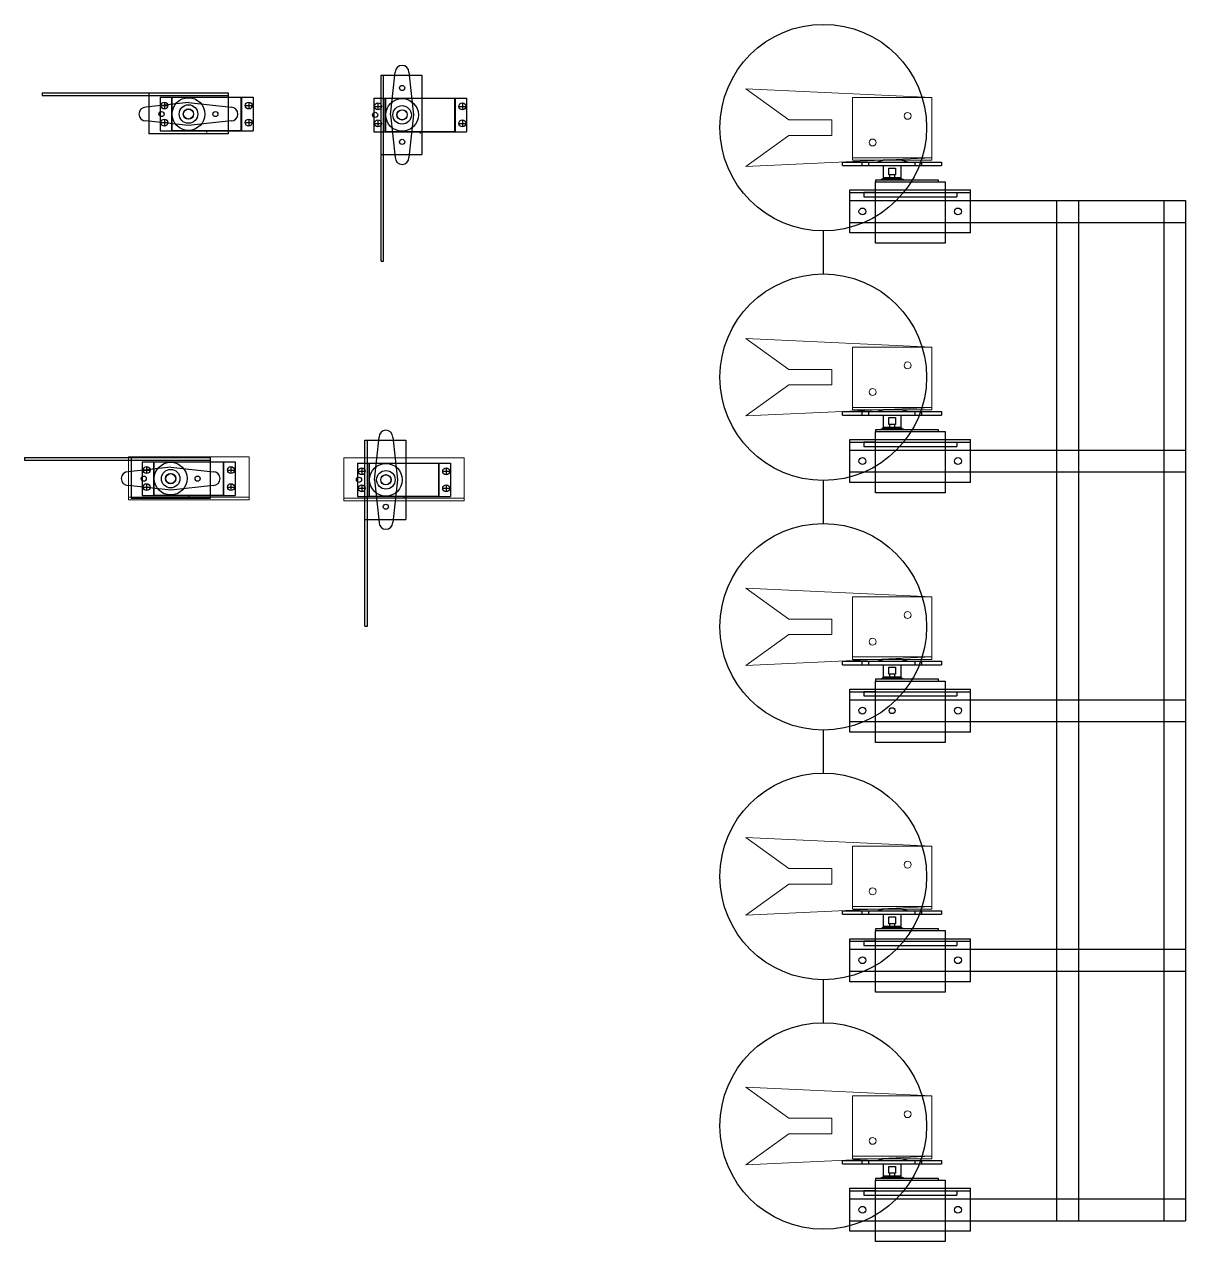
# Model space of a CAD drawing. Header units: millimetres. Extents: x -15418 to 43885, y -27590 to 23052.
# Drawn here: x 119 to 793, y 11658 to 12365 of the extents above; entities that cross this region are included whole.
import ezdxf

# ---------------------------------------------------------------- set-up
doc = ezdxf.new("R2010")
doc.units = ezdxf.units.MM
doc.header["$LTSCALE"] = 0.5
doc.layers.get('Defpoints').update_dxf_attribs({"color": 4})
doc.layers.add('Layer1', color=1, linetype='Continuous')
doc.layers.add('Layer3', color=9, linetype='Continuous')
doc.layers.add('Layer5', color=51, linetype='Continuous', lineweight=5)

msp = doc.modelspace()

# ---------------------------------------------------------------- linework, layer by layer
at = {"layer": 'Defpoints'}
for p, q in [((598.2102, 12250.0346), (598.2102, 12262.7346)), ((598.2102, 12262.7346), (793.2102, 12262.7346)), ((598.2102, 12250.0346), (793.2102, 12250.0346)), ((598.2102, 12105.0346), (598.2102, 12117.7346)), ((598.2102, 12117.7346), (793.2102, 12117.7346)), ((598.2102, 12105.0346), (793.2102, 12105.0346)), ((598.2102, 11960.0346), (598.2102, 11972.7346)), ((598.2102, 11972.7346), (793.2102, 11972.7346)), ((598.2102, 11960.0346), (793.2102, 11960.0346)), ((598.2102, 11815.0346), (598.2102, 11827.7346)), ((598.2102, 11827.7346), (793.2102, 11827.7346)), ((598.2102, 11815.0346), (793.2102, 11815.0346)), ((598.2102, 11670.0346), (598.2102, 11682.7346)), ((598.2102, 11682.7346), (793.2102, 11682.7346)), ((598.2102, 11670.0346), (793.2102, 11670.0346))]:
    msp.add_line(p, q, dxfattribs=at)
at = {"layer": 'Layer1'}
for p, q in [((199.9582, 12319.9216), (199.9582, 12315.9216)), ((248.9582, 12319.9216), (248.9582, 12315.9216)), ((197.9582, 12317.9216), (201.9582, 12317.9216)), ((246.9582, 12317.9216), (250.9582, 12317.9216)), ((322.0489, 12317.4224), (326.0489, 12317.4224)), ((324.0489, 12319.4224), (324.0489, 12315.4224)), ((371.0489, 12317.4224), (375.0489, 12317.4224)), ((373.0489, 12319.4224), (373.0489, 12315.4224)), ((197.9582, 12308.0216), (201.9582, 12308.0216)), ((199.9582, 12310.0216), (199.9582, 12306.0216)), ((246.9582, 12308.0216), (250.9582, 12308.0216)), ((248.9582, 12310.0216), (248.9582, 12306.0216)), ((322.0489, 12307.5224), (326.0489, 12307.5224)), ((324.0489, 12309.5224), (324.0489, 12305.5224)), ((371.0489, 12307.5224), (375.0489, 12307.5224)), ((373.0489, 12309.5224), (373.0489, 12305.5224)), ((189.6243, 12108.1193), (189.6243, 12104.1193)), ((238.6243, 12108.1193), (238.6243, 12104.1193)), ((314.6524, 12107.4394), (314.6524, 12103.4394)), ((363.6524, 12107.4394), (363.6524, 12103.4394)), ((187.6243, 12106.1193), (191.6243, 12106.1193)), ((236.6243, 12106.1193), (240.6243, 12106.1193)), ((312.6524, 12105.4394), (316.6524, 12105.4394)), ((361.6524, 12105.4394), (365.6524, 12105.4394)), ((187.6243, 12096.2193), (191.6243, 12096.2193)), ((189.6243, 12098.2193), (189.6243, 12094.2193)), ((236.6243, 12096.2193), (240.6243, 12096.2193)), ((238.6243, 12098.2193), (238.6243, 12094.2193)), ((312.6524, 12095.5394), (316.6524, 12095.5394)), ((314.6524, 12097.5394), (314.6524, 12093.5394)), ((361.6524, 12095.5394), (365.6524, 12095.5394)), ((363.6524, 12097.5394), (363.6524, 12093.5394))]:
    msp.add_line(p, q, dxfattribs=at)
msp.add_circle((622.7102, 11966.3846), 1.7202, dxfattribs=at)
at = {"layer": 'Layer3'}
for p, q in [((325.7989, 12335.4724), (349.5489, 12335.4724)), ((325.7989, 12227.4724), (325.7989, 12335.4724)), ((327.2989, 12227.4724), (327.2989, 12335.4724)), ((331.3239, 12312.4724), (334.0489, 12337.2224)), ((342.0489, 12337.2224), (344.7739, 12312.4724)), ((349.5489, 12335.4724), (349.5489, 12289.4724)), ((128.9582, 12325.2216), (236.9582, 12325.2216)), ((128.9582, 12325.2216), (128.9582, 12323.7216)), ((128.9582, 12323.7216), (236.9582, 12323.7216)), ((213.9582, 12319.6966), (189.2082, 12316.9716)), ((190.9582, 12325.2216), (190.9582, 12301.4716)), ((197.4582, 12322.7216), (251.4582, 12322.7216)), ((197.4582, 12322.7216), (197.4582, 12303.2216)), ((204.2082, 12322.7216), (244.7082, 12322.7216)), ((204.2082, 12303.2216), (204.2082, 12322.7216)), ((204.4582, 12303.2216), (204.4582, 12322.7216)), ((213.9582, 12319.6966), (238.7082, 12316.9716)), ((236.9582, 12325.2216), (236.9582, 12301.4716)), ((244.4582, 12322.7216), (244.4582, 12303.2216)), ((244.7082, 12322.7216), (244.7082, 12303.2216)), ((251.4582, 12322.7216), (251.4582, 12303.2216)), ((321.5489, 12322.2224), (375.5489, 12322.2224)), ((321.5489, 12322.2224), (321.5489, 12302.7224)), ((328.2989, 12322.2224), (368.7989, 12322.2224)), ((328.2989, 12302.7224), (328.2989, 12322.2224)), ((328.5489, 12302.7224), (328.5489, 12322.2224)), ((368.5489, 12322.2224), (368.5489, 12302.7224)), ((368.7989, 12322.2224), (368.7989, 12302.7224)), ((375.5489, 12322.2224), (375.5489, 12302.7224)), ((197.4582, 12317.9216), (197.4582, 12308.0216)), ((251.4582, 12317.9216), (251.4582, 12308.0216)), ((321.5489, 12317.4224), (321.5489, 12307.5224)), ((331.3239, 12312.4724), (334.0489, 12287.7224)), ((344.7739, 12312.4724), (342.0489, 12287.7224)), ((375.5489, 12317.4224), (375.5489, 12307.5224)), ((213.9582, 12306.2466), (189.2082, 12308.9716)), ((238.7082, 12308.9716), (213.9582, 12306.2466)), ((236.9582, 12301.4716), (190.9582, 12301.4716)), ((197.4582, 12303.2216), (251.4582, 12303.2216)), ((244.7082, 12303.2216), (204.2082, 12303.2216)), ((224.4582, 12303.2216), (224.4582, 12302.2216)), ((321.5489, 12302.7224), (375.5489, 12302.7224)), ((368.7989, 12302.7224), (328.2989, 12302.7224)), ((348.5489, 12302.7224), (348.5489, 12301.7224)), ((325.7989, 12289.4724), (349.5489, 12289.4724)), ((593.9602, 12285.0846), (651.4602, 12285.0846)), ((593.9602, 12283.0846), (593.9602, 12285.0846)), ((605.0602, 12285.0846), (605.0602, 12283.0846)), ((609.0602, 12285.0846), (609.0602, 12283.0846)), ((613.7102, 12285.0846), (617.4602, 12286.0846)), ((627.9602, 12286.0846), (617.4602, 12286.0846)), ((631.7102, 12285.0846), (627.9602, 12286.0846)), ((635.8602, 12285.0846), (635.8602, 12283.0846)), ((639.8602, 12285.0846), (639.8602, 12283.0846)), ((651.4602, 12285.0846), (651.4602, 12283.0846)), ((593.9602, 12283.0846), (651.4602, 12283.0846)), ((617.4602, 12283.0846), (617.4602, 12276.0846)), ((620.7102, 12277.5846), (620.7102, 12281.5846)), ((620.7102, 12281.5846), (624.7102, 12281.5846)), ((624.7102, 12277.5846), (620.7102, 12277.5846)), ((621.2102, 12277.5846), (621.2102, 12275.5846)), ((624.2102, 12275.5846), (624.2102, 12277.5846)), ((624.7102, 12281.5846), (624.7102, 12277.5846)), ((627.9602, 12276.0846), (627.9602, 12283.0846)), ((649.6602, 12274.5846), (612.9602, 12274.5846)), ((612.9602, 12274.5846), (612.9602, 12273.5846)), ((612.9602, 12273.5846), (653.4602, 12273.5846)), ((612.9602, 12237.8846), (612.9602, 12273.5846)), ((612.9602, 12273.5846), (649.6602, 12273.5846)), ((616.3602, 12275.0846), (629.0602, 12275.0846)), ((616.3602, 12275.0846), (616.3602, 12274.5846)), ((617.2102, 12275.5846), (628.2102, 12275.5846)), ((617.2102, 12275.5846), (617.2102, 12275.0846)), ((617.4602, 12276.0846), (627.9602, 12276.0846)), ((628.2102, 12275.5846), (628.2102, 12275.0846)), ((629.0602, 12275.0846), (629.0602, 12274.5846)), ((649.6602, 12273.5846), (649.6602, 12274.5846)), ((653.4602, 12273.5846), (653.4602, 12237.8846)), ((598.2102, 12268.8846), (668.2102, 12268.8846)), ((598.2102, 12243.8846), (598.2102, 12268.8846)), ((598.2102, 12267.3846), (668.2102, 12267.3846)), ((612.9602, 12267.3846), (606.2102, 12267.3846)), ((606.2102, 12267.3846), (606.2102, 12264.8846)), ((606.2102, 12264.8846), (660.2102, 12264.8846)), ((612.9602, 12267.3846), (653.4602, 12267.3846)), ((653.4602, 12267.3846), (660.2102, 12267.3846)), ((660.2102, 12267.3846), (660.2102, 12264.8846)), ((668.2102, 12243.8846), (668.2102, 12268.8846)), ((718.2102, 12262.7346), (718.2102, 11670.0346)), ((730.9102, 12262.7346), (730.9102, 11670.0346)), ((780.5102, 12262.7346), (780.5102, 11670.0346)), ((793.2102, 12262.7346), (793.2102, 11670.0346)), ((582.7102, 12245.0846), (582.7102, 12220.0846)), ((668.2102, 12243.8846), (598.2102, 12243.8846)), ((653.4602, 12237.8846), (612.9602, 12237.8846)), ((325.7989, 12227.4724), (327.2989, 12227.4724)), ((593.9602, 12140.0846), (651.4602, 12140.0846)), ((593.9602, 12138.0846), (593.9602, 12140.0846)), ((593.9602, 12138.0846), (651.4602, 12138.0846)), ((605.0602, 12140.0846), (605.0602, 12138.0846)), ((609.0602, 12140.0846), (609.0602, 12138.0846)), ((613.7102, 12140.0846), (617.4602, 12141.0846)), ((627.9602, 12141.0846), (617.4602, 12141.0846)), ((617.4602, 12138.0846), (617.4602, 12131.0846)), ((620.7102, 12132.5846), (620.7102, 12136.5846)), ((620.7102, 12136.5846), (624.7102, 12136.5846)), ((624.7102, 12136.5846), (624.7102, 12132.5846)), ((631.7102, 12140.0846), (627.9602, 12141.0846)), ((627.9602, 12131.0846), (627.9602, 12138.0846)), ((635.8602, 12140.0846), (635.8602, 12138.0846)), ((639.8602, 12140.0846), (639.8602, 12138.0846)), ((651.4602, 12140.0846), (651.4602, 12138.0846)), ((649.6602, 12129.5846), (612.9602, 12129.5846)), ((612.9602, 12129.5846), (612.9602, 12128.5846)), ((612.9602, 12128.5846), (653.4602, 12128.5846)), ((612.9602, 12092.8846), (612.9602, 12128.5846)), ((612.9602, 12128.5846), (649.6602, 12128.5846)), ((616.3602, 12130.0846), (629.0602, 12130.0846)), ((616.3602, 12130.0846), (616.3602, 12129.5846)), ((617.2102, 12130.5846), (628.2102, 12130.5846)), ((617.2102, 12130.5846), (617.2102, 12130.0846)), ((617.4602, 12131.0846), (627.9602, 12131.0846)), ((624.7102, 12132.5846), (620.7102, 12132.5846)), ((621.2102, 12132.5846), (621.2102, 12130.5846)), ((624.2102, 12130.5846), (624.2102, 12132.5846)), ((628.2102, 12130.5846), (628.2102, 12130.0846)), ((629.0602, 12130.0846), (629.0602, 12129.5846)), ((649.6602, 12128.5846), (649.6602, 12129.5846)), ((653.4602, 12128.5846), (653.4602, 12092.8846)), ((316.4024, 12123.4894), (340.1524, 12123.4894)), ((316.4024, 12015.4894), (316.4024, 12123.4894)), ((317.9024, 12015.4894), (317.9024, 12123.4894)), ((321.9274, 12100.4894), (324.6524, 12125.2394)), ((332.6524, 12125.2394), (335.3774, 12100.4894)), ((340.1524, 12123.4894), (340.1524, 12077.4894)), ((598.2102, 12123.8846), (668.2102, 12123.8846)), ((598.2102, 12098.8846), (598.2102, 12123.8846)), ((598.2102, 12122.3846), (668.2102, 12122.3846)), ((612.9602, 12122.3846), (606.2102, 12122.3846)), ((606.2102, 12122.3846), (606.2102, 12119.8846)), ((612.9602, 12122.3846), (653.4602, 12122.3846)), ((653.4602, 12122.3846), (660.2102, 12122.3846)), ((660.2102, 12122.3846), (660.2102, 12119.8846)), ((668.2102, 12098.8846), (668.2102, 12123.8846)), ((606.2102, 12119.8846), (660.2102, 12119.8846)), ((118.6243, 12113.4193), (226.6243, 12113.4193)), ((118.6243, 12113.4193), (118.6243, 12111.9193)), ((118.6243, 12111.9193), (226.6243, 12111.9193)), ((203.6243, 12107.8943), (178.8743, 12105.1693)), ((180.6243, 12113.4193), (180.6243, 12089.6693)), ((187.1243, 12110.9193), (241.1243, 12110.9193)), ((187.1243, 12110.9193), (187.1243, 12091.4193)), ((193.8743, 12110.9193), (234.3743, 12110.9193)), ((193.8743, 12091.4193), (193.8743, 12110.9193)), ((194.1243, 12091.4193), (194.1243, 12110.9193)), ((203.6243, 12107.8943), (228.3743, 12105.1693)), ((226.6243, 12113.4193), (226.6243, 12089.6693)), ((234.1243, 12110.9193), (234.1243, 12091.4193)), ((234.3743, 12110.9193), (234.3743, 12091.4193)), ((241.1243, 12110.9193), (241.1243, 12091.4193)), ((312.1524, 12110.2394), (366.1524, 12110.2394)), ((312.1524, 12110.2394), (312.1524, 12090.7394)), ((318.9024, 12110.2394), (359.4024, 12110.2394)), ((318.9024, 12090.7394), (318.9024, 12110.2394)), ((319.1524, 12090.7394), (319.1524, 12110.2394)), ((359.1524, 12110.2394), (359.1524, 12090.7394)), ((359.4024, 12110.2394), (359.4024, 12090.7394)), ((366.1524, 12110.2394), (366.1524, 12090.7394)), ((187.1243, 12106.1193), (187.1243, 12096.2193)), ((241.1243, 12106.1193), (241.1243, 12096.2193)), ((312.1524, 12105.4394), (312.1524, 12095.5394)), ((321.9274, 12100.4894), (324.6524, 12075.7394)), ((335.3774, 12100.4894), (332.6524, 12075.7394)), ((366.1524, 12105.4394), (366.1524, 12095.5394)), ((203.6243, 12094.4443), (178.8743, 12097.1693)), ((228.3743, 12097.1693), (203.6243, 12094.4443)), ((582.7102, 12100.0846), (582.7102, 12075.0846)), ((668.2102, 12098.8846), (598.2102, 12098.8846)), ((226.6243, 12089.6693), (180.6243, 12089.6693)), ((187.1243, 12091.4193), (241.1243, 12091.4193)), ((234.3743, 12091.4193), (193.8743, 12091.4193)), ((214.1243, 12091.4193), (214.1243, 12090.4193)), ((312.1524, 12090.7394), (366.1524, 12090.7394)), ((359.4024, 12090.7394), (318.9024, 12090.7394)), ((339.1524, 12090.7394), (339.1524, 12089.7394)), ((653.4602, 12092.8846), (612.9602, 12092.8846)), ((316.4024, 12077.4894), (340.1524, 12077.4894)), ((316.4024, 12015.4894), (317.9024, 12015.4894)), ((593.9602, 11995.0846), (651.4602, 11995.0846)), ((593.9602, 11993.0846), (593.9602, 11995.0846)), ((605.0602, 11995.0846), (605.0602, 11993.0846)), ((609.0602, 11995.0846), (609.0602, 11993.0846)), ((613.7102, 11995.0846), (617.4602, 11996.0846)), ((627.9602, 11996.0846), (617.4602, 11996.0846)), ((631.7102, 11995.0846), (627.9602, 11996.0846)), ((635.8602, 11995.0846), (635.8602, 11993.0846)), ((639.8602, 11995.0846), (639.8602, 11993.0846)), ((651.4602, 11995.0846), (651.4602, 11993.0846)), ((593.9602, 11993.0846), (651.4602, 11993.0846)), ((617.4602, 11993.0846), (617.4602, 11986.0846)), ((620.7102, 11987.5846), (620.7102, 11991.5846)), ((620.7102, 11991.5846), (624.7102, 11991.5846)), ((624.7102, 11987.5846), (620.7102, 11987.5846)), ((621.2102, 11987.5846), (621.2102, 11985.5846)), ((624.2102, 11985.5846), (624.2102, 11987.5846)), ((624.7102, 11991.5846), (624.7102, 11987.5846)), ((627.9602, 11986.0846), (627.9602, 11993.0846)), ((649.6602, 11984.5846), (612.9602, 11984.5846)), ((612.9602, 11984.5846), (612.9602, 11983.5846)), ((612.9602, 11983.5846), (653.4602, 11983.5846)), ((612.9602, 11947.8846), (612.9602, 11983.5846)), ((612.9602, 11983.5846), (649.6602, 11983.5846)), ((616.3602, 11985.0846), (629.0602, 11985.0846)), ((616.3602, 11985.0846), (616.3602, 11984.5846)), ((617.2102, 11985.5846), (628.2102, 11985.5846)), ((617.2102, 11985.5846), (617.2102, 11985.0846)), ((617.4602, 11986.0846), (627.9602, 11986.0846)), ((628.2102, 11985.5846), (628.2102, 11985.0846)), ((629.0602, 11985.0846), (629.0602, 11984.5846)), ((649.6602, 11983.5846), (649.6602, 11984.5846)), ((653.4602, 11983.5846), (653.4602, 11947.8846)), ((598.2102, 11978.8846), (668.2102, 11978.8846)), ((598.2102, 11953.8846), (598.2102, 11978.8846)), ((598.2102, 11977.3846), (668.2102, 11977.3846)), ((612.9602, 11977.3846), (606.2102, 11977.3846)), ((606.2102, 11977.3846), (606.2102, 11974.8846)), ((606.2102, 11974.8846), (660.2102, 11974.8846)), ((612.9602, 11977.3846), (653.4602, 11977.3846)), ((653.4602, 11977.3846), (660.2102, 11977.3846)), ((660.2102, 11977.3846), (660.2102, 11974.8846)), ((668.2102, 11953.8846), (668.2102, 11978.8846)), ((582.7102, 11955.0846), (582.7102, 11930.0846)), ((668.2102, 11953.8846), (598.2102, 11953.8846)), ((653.4602, 11947.8846), (612.9602, 11947.8846)), ((593.9602, 11850.0846), (651.4602, 11850.0846)), ((593.9602, 11848.0846), (593.9602, 11850.0846)), ((593.9602, 11848.0846), (651.4602, 11848.0846)), ((605.0602, 11850.0846), (605.0602, 11848.0846)), ((609.0602, 11850.0846), (609.0602, 11848.0846)), ((613.7102, 11850.0846), (617.4602, 11851.0846)), ((627.9602, 11851.0846), (617.4602, 11851.0846)), ((617.4602, 11848.0846), (617.4602, 11841.0846)), ((620.7102, 11842.5846), (620.7102, 11846.5846)), ((620.7102, 11846.5846), (624.7102, 11846.5846)), ((624.7102, 11846.5846), (624.7102, 11842.5846)), ((631.7102, 11850.0846), (627.9602, 11851.0846)), ((627.9602, 11841.0846), (627.9602, 11848.0846)), ((635.8602, 11850.0846), (635.8602, 11848.0846)), ((639.8602, 11850.0846), (639.8602, 11848.0846)), ((651.4602, 11850.0846), (651.4602, 11848.0846)), ((649.6602, 11839.5846), (612.9602, 11839.5846)), ((612.9602, 11839.5846), (612.9602, 11838.5846)), ((612.9602, 11838.5846), (653.4602, 11838.5846)), ((612.9602, 11802.8846), (612.9602, 11838.5846)), ((612.9602, 11838.5846), (649.6602, 11838.5846)), ((616.3602, 11840.0846), (629.0602, 11840.0846)), ((616.3602, 11840.0846), (616.3602, 11839.5846)), ((617.2102, 11840.5846), (628.2102, 11840.5846)), ((617.2102, 11840.5846), (617.2102, 11840.0846)), ((617.4602, 11841.0846), (627.9602, 11841.0846)), ((624.7102, 11842.5846), (620.7102, 11842.5846)), ((621.2102, 11842.5846), (621.2102, 11840.5846)), ((624.2102, 11840.5846), (624.2102, 11842.5846)), ((628.2102, 11840.5846), (628.2102, 11840.0846)), ((629.0602, 11840.0846), (629.0602, 11839.5846)), ((649.6602, 11838.5846), (649.6602, 11839.5846)), ((653.4602, 11838.5846), (653.4602, 11802.8846)), ((598.2102, 11833.8846), (668.2102, 11833.8846)), ((598.2102, 11808.8846), (598.2102, 11833.8846)), ((598.2102, 11832.3846), (668.2102, 11832.3846)), ((612.9602, 11832.3846), (606.2102, 11832.3846)), ((606.2102, 11832.3846), (606.2102, 11829.8846)), ((612.9602, 11832.3846), (653.4602, 11832.3846)), ((653.4602, 11832.3846), (660.2102, 11832.3846)), ((660.2102, 11832.3846), (660.2102, 11829.8846)), ((668.2102, 11808.8846), (668.2102, 11833.8846)), ((606.2102, 11829.8846), (660.2102, 11829.8846)), ((582.7102, 11810.0846), (582.7102, 11785.0846)), ((668.2102, 11808.8846), (598.2102, 11808.8846)), ((653.4602, 11802.8846), (612.9602, 11802.8846)), ((593.9602, 11705.0846), (651.4602, 11705.0846)), ((593.9602, 11703.0846), (593.9602, 11705.0846)), ((605.0602, 11705.0846), (605.0602, 11703.0846)), ((609.0602, 11705.0846), (609.0602, 11703.0846)), ((613.7102, 11705.0846), (617.4602, 11706.0846)), ((627.9602, 11706.0846), (617.4602, 11706.0846)), ((631.7102, 11705.0846), (627.9602, 11706.0846)), ((635.8602, 11705.0846), (635.8602, 11703.0846)), ((639.8602, 11705.0846), (639.8602, 11703.0846)), ((651.4602, 11705.0846), (651.4602, 11703.0846)), ((593.9602, 11703.0846), (651.4602, 11703.0846)), ((617.4602, 11703.0846), (617.4602, 11696.0846)), ((620.7102, 11697.5846), (620.7102, 11701.5846)), ((620.7102, 11701.5846), (624.7102, 11701.5846)), ((624.7102, 11697.5846), (620.7102, 11697.5846)), ((621.2102, 11697.5846), (621.2102, 11695.5846)), ((624.2102, 11695.5846), (624.2102, 11697.5846)), ((624.7102, 11701.5846), (624.7102, 11697.5846)), ((627.9602, 11696.0846), (627.9602, 11703.0846)), ((649.6602, 11694.5846), (612.9602, 11694.5846)), ((612.9602, 11694.5846), (612.9602, 11693.5846)), ((612.9602, 11693.5846), (653.4602, 11693.5846)), ((612.9602, 11657.8846), (612.9602, 11693.5846)), ((612.9602, 11693.5846), (649.6602, 11693.5846)), ((616.3602, 11695.0846), (629.0602, 11695.0846)), ((616.3602, 11695.0846), (616.3602, 11694.5846)), ((617.2102, 11695.5846), (628.2102, 11695.5846)), ((617.2102, 11695.5846), (617.2102, 11695.0846)), ((617.4602, 11696.0846), (627.9602, 11696.0846)), ((628.2102, 11695.5846), (628.2102, 11695.0846)), ((629.0602, 11695.0846), (629.0602, 11694.5846)), ((649.6602, 11693.5846), (649.6602, 11694.5846)), ((653.4602, 11693.5846), (653.4602, 11657.8846)), ((598.2102, 11688.8846), (668.2102, 11688.8846)), ((598.2102, 11663.8846), (598.2102, 11688.8846)), ((598.2102, 11687.3846), (668.2102, 11687.3846)), ((612.9602, 11687.3846), (606.2102, 11687.3846)), ((606.2102, 11687.3846), (606.2102, 11684.8846)), ((606.2102, 11684.8846), (660.2102, 11684.8846)), ((612.9602, 11687.3846), (653.4602, 11687.3846)), ((653.4602, 11687.3846), (660.2102, 11687.3846)), ((660.2102, 11687.3846), (660.2102, 11684.8846)), ((668.2102, 11663.8846), (668.2102, 11688.8846)), ((668.2102, 11663.8846), (598.2102, 11663.8846)), ((653.4602, 11657.8846), (612.9602, 11657.8846))]:
    msp.add_line(p, q, dxfattribs=at)
for centre, radius in [((582.7102, 12305.0846), 60), ((338.0489, 12328.1224), 1.5), ((199.9582, 12317.9216), 2), ((213.9582, 12312.9716), 9.5), ((248.9582, 12317.9216), 2), ((338.0489, 12312.4724), 9.5), ((198.3082, 12312.9716), 1.5), ((198.3082, 12312.9716), 1.5), ((213.9582, 12312.9716), 5.385), ((213.9582, 12312.9716), 3), ((213.9582, 12312.9716), 2.9), ((229.6082, 12312.9716), 1.5), ((322.3989, 12312.4724), 1.5), ((324.0489, 12317.4224), 2), ((338.0489, 12312.4724), 5.385), ((338.0489, 12312.4724), 3), ((338.0489, 12312.4724), 2.9), ((373.0489, 12317.4224), 2), ((199.9582, 12308.0216), 2), ((248.9582, 12308.0216), 2), ((324.0489, 12307.5224), 2), ((373.0489, 12307.5224), 2), ((338.0489, 12296.8224), 1.5), ((605.4602, 12256.3846), 2), ((660.9602, 12256.3846), 2), ((582.7102, 12160.0846), 60), ((189.6243, 12106.1193), 2), ((203.6243, 12101.1693), 9.5), ((238.6243, 12106.1193), 2), ((314.6524, 12105.4394), 2), ((328.6524, 12100.4894), 9.5), ((363.6524, 12105.4394), 2), ((605.4602, 12111.3846), 2), ((660.9602, 12111.3846), 2), ((187.9743, 12101.1693), 1.5), ((187.9743, 12101.1693), 1.5), ((203.6243, 12101.1693), 5.385), ((203.6243, 12101.1693), 3), ((203.6243, 12101.1693), 2.9), ((219.2743, 12101.1693), 1.5), ((313.0024, 12100.4894), 1.5), ((328.6524, 12100.4894), 5.385), ((328.6524, 12100.4894), 3), ((328.6524, 12100.4894), 2.9), ((189.6243, 12096.2193), 2), ((238.6243, 12096.2193), 2), ((314.6524, 12095.5394), 2), ((363.6524, 12095.5394), 2), ((328.6524, 12084.8394), 1.5), ((582.7102, 12015.0846), 60), ((605.4602, 11966.3846), 2), ((660.9602, 11966.3846), 2), ((582.7102, 11870.0846), 60), ((605.4602, 11821.3846), 2), ((660.9602, 11821.3846), 2), ((582.7102, 11725.0846), 60), ((605.4602, 11676.3846), 2), ((660.9602, 11676.3846), 2)]:
    msp.add_circle(centre, radius, dxfattribs=at)
for centre, start, end in [((338.0489, 12337.2224), 0, 180), ((189.2082, 12312.9716), 90, 270), ((238.7082, 12312.9716), 270, 90), ((338.0489, 12287.7224), 180, 0), ((328.6524, 12125.2394), 0, 180), ((178.8743, 12101.1693), 90, 270), ((228.3743, 12101.1693), 270, 90), ((328.6524, 12075.7394), 180, 0)]:
    msp.add_arc(centre, 4, start, end, dxfattribs=at)
at = {"layer": 'Layer5'}
for p, q in [((537.7102, 12327.5846), (645.7102, 12322.5846)), ((562.7102, 12309.5846), (537.7102, 12327.5846)), ((645.7102, 12322.5846), (599.7102, 12322.5846)), ((599.7102, 12287.5846), (599.7102, 12322.5846)), ((645.7102, 12287.5846), (645.7102, 12322.5846)), ((562.7102, 12309.5846), (587.7102, 12309.5846)), ((587.7102, 12300.5846), (587.7102, 12309.5846)), ((562.7102, 12300.5846), (537.7102, 12282.5846)), ((562.7102, 12300.5846), (587.7102, 12300.5846)), ((537.7102, 12282.5846), (645.7102, 12287.5846)), ((645.7102, 12287.5846), (599.7102, 12287.5846)), ((645.7102, 12287.5846), (599.7102, 12287.5846)), ((599.7102, 12286.0846), (599.7102, 12287.5846)), ((645.7102, 12286.0846), (599.7102, 12286.0846)), ((645.7102, 12286.0846), (645.7102, 12287.5846)), ((537.7102, 12182.5846), (645.7102, 12177.5846)), ((562.7102, 12164.5846), (537.7102, 12182.5846)), ((645.7102, 12177.5846), (599.7102, 12177.5846)), ((599.7102, 12142.5846), (599.7102, 12177.5846)), ((645.7102, 12142.5846), (645.7102, 12177.5846)), ((562.7102, 12164.5846), (587.7102, 12164.5846)), ((587.7102, 12155.5846), (587.7102, 12164.5846)), ((562.7102, 12155.5846), (537.7102, 12137.5846)), ((562.7102, 12155.5846), (587.7102, 12155.5846)), ((537.7102, 12137.5846), (645.7102, 12142.5846)), ((645.7102, 12142.5846), (599.7102, 12142.5846)), ((645.7102, 12142.5846), (599.7102, 12142.5846)), ((599.7102, 12141.0846), (599.7102, 12142.5846)), ((645.7102, 12141.0846), (599.7102, 12141.0846)), ((645.7102, 12141.0846), (645.7102, 12142.5846)), ((179.1243, 12113.9193), (179.1243, 12088.9193)), ((249.1243, 12113.9193), (179.1243, 12113.9193)), ((249.1243, 12088.9193), (249.1243, 12113.9193)), ((304.1524, 12113.2394), (304.1524, 12088.2394)), ((374.1524, 12113.2394), (304.1524, 12113.2394)), ((374.1524, 12088.2394), (374.1524, 12113.2394)), ((179.1243, 12090.4193), (249.1243, 12090.4193)), ((179.1243, 12088.9193), (249.1243, 12088.9193)), ((304.1524, 12089.7394), (374.1524, 12089.7394)), ((304.1524, 12088.2394), (374.1524, 12088.2394)), ((537.7102, 12037.5846), (645.7102, 12032.5846)), ((562.7102, 12019.5846), (537.7102, 12037.5846)), ((645.7102, 12032.5846), (599.7102, 12032.5846)), ((599.7102, 11997.5846), (599.7102, 12032.5846)), ((645.7102, 11997.5846), (645.7102, 12032.5846)), ((562.7102, 12019.5846), (587.7102, 12019.5846)), ((587.7102, 12010.5846), (587.7102, 12019.5846)), ((562.7102, 12010.5846), (537.7102, 11992.5846)), ((562.7102, 12010.5846), (587.7102, 12010.5846)), ((537.7102, 11992.5846), (645.7102, 11997.5846)), ((645.7102, 11997.5846), (599.7102, 11997.5846)), ((645.7102, 11997.5846), (599.7102, 11997.5846)), ((599.7102, 11996.0846), (599.7102, 11997.5846)), ((645.7102, 11996.0846), (599.7102, 11996.0846)), ((645.7102, 11996.0846), (645.7102, 11997.5846)), ((537.7102, 11892.5846), (645.7102, 11887.5846)), ((562.7102, 11874.5846), (537.7102, 11892.5846)), ((645.7102, 11887.5846), (599.7102, 11887.5846)), ((599.7102, 11852.5846), (599.7102, 11887.5846)), ((645.7102, 11852.5846), (645.7102, 11887.5846)), ((562.7102, 11874.5846), (587.7102, 11874.5846)), ((587.7102, 11865.5846), (587.7102, 11874.5846)), ((562.7102, 11865.5846), (537.7102, 11847.5846)), ((562.7102, 11865.5846), (587.7102, 11865.5846)), ((537.7102, 11847.5846), (645.7102, 11852.5846)), ((645.7102, 11852.5846), (599.7102, 11852.5846)), ((645.7102, 11852.5846), (599.7102, 11852.5846)), ((599.7102, 11851.0846), (599.7102, 11852.5846)), ((645.7102, 11851.0846), (599.7102, 11851.0846)), ((645.7102, 11851.0846), (645.7102, 11852.5846)), ((537.7102, 11747.5846), (645.7102, 11742.5846)), ((562.7102, 11729.5846), (537.7102, 11747.5846)), ((645.7102, 11742.5846), (599.7102, 11742.5846)), ((599.7102, 11707.5846), (599.7102, 11742.5846)), ((645.7102, 11707.5846), (645.7102, 11742.5846)), ((562.7102, 11729.5846), (587.7102, 11729.5846)), ((587.7102, 11720.5846), (587.7102, 11729.5846)), ((562.7102, 11720.5846), (537.7102, 11702.5846)), ((562.7102, 11720.5846), (587.7102, 11720.5846)), ((537.7102, 11702.5846), (645.7102, 11707.5846)), ((645.7102, 11707.5846), (599.7102, 11707.5846)), ((645.7102, 11707.5846), (599.7102, 11707.5846)), ((599.7102, 11706.0846), (599.7102, 11707.5846)), ((645.7102, 11706.0846), (599.7102, 11706.0846)), ((645.7102, 11706.0846), (645.7102, 11707.5846))]:
    msp.add_line(p, q, dxfattribs=at)
for centre in [(631.7058, 12311.9291), (611.35, 12296.4409), (631.7058, 12166.9291), (611.35, 12151.4409), (631.7058, 12021.9291), (611.35, 12006.4409), (631.7058, 11876.9291), (611.35, 11861.4409), (631.7058, 11731.9291), (611.35, 11716.4409)]:
    msp.add_circle(centre, 2, dxfattribs=at)

doc.saveas('drawing.dxf')
